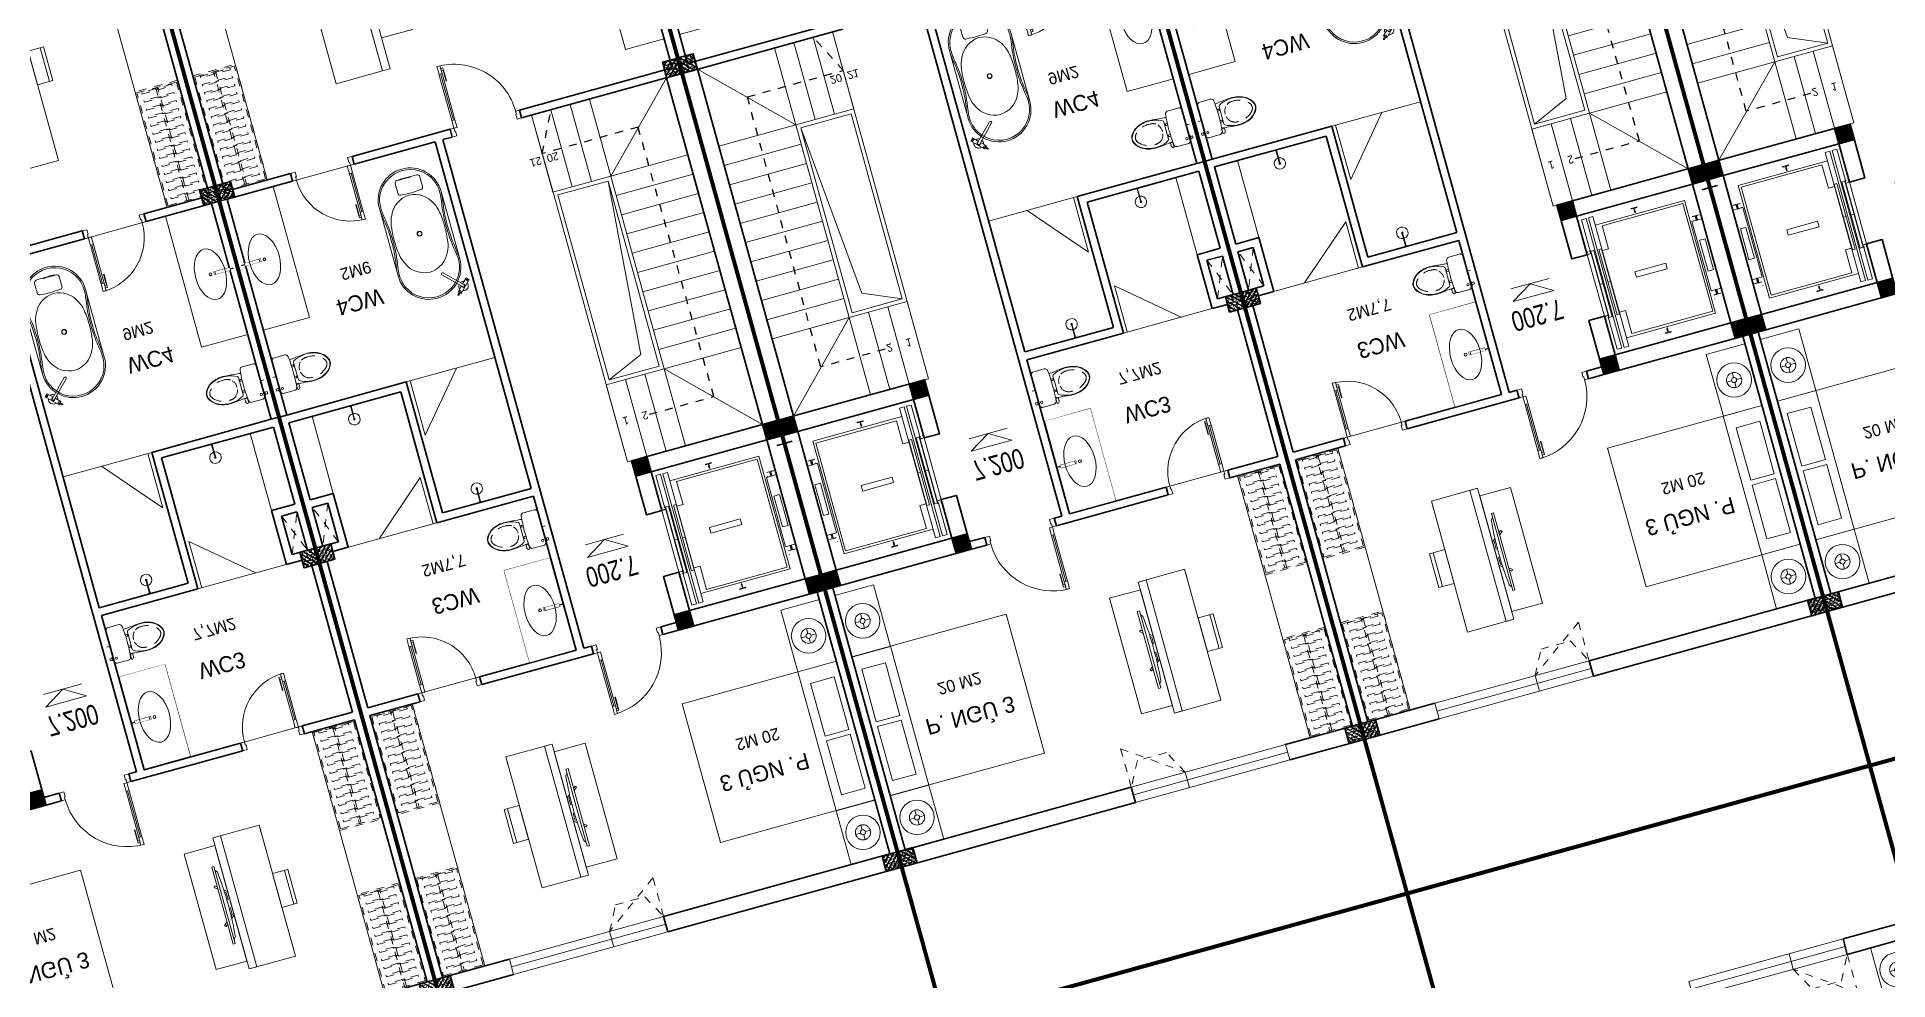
# Model space of a CAD drawing. Header units: metres. Extents: x 568332 to 569219, y 2065964 to 2066430.
# Drawn here: x 568474.83 to 568497.96, y 2066326.26 to 2066338.06 of the extents above; entities that cross this region are included whole.
import ezdxf

# ---------------------------------------------------------------- set-up
doc = ezdxf.new("R2010")
doc.units = ezdxf.units.M
for name, pattern in [('$AUDIT_BAD_LTYPE2', [0]), ('DASHDOT2', [0.5, 0.25, -0.125, 0, -0.125]), ('HIDDEN', [0.375, 0.25, -0.125]), ('HIDDEN2', [0.1875, 0.125, -0.0625]), ('X-5M-G-MB PHONGNGU$0$HIDDEN2', [0.1875, 0.125, -0.0625]), ('xref-thap C (mb tang 32-2)$0$HIDDEN', [0.375, 0.25, -0.125])]:
    doc.linetypes.add(name, pattern=pattern)
doc.layers.get('0').update_dxf_attribs({"linetype": 'CONTINUOUS'})
doc.layers.get('DEFPOINTS').update_dxf_attribs({"linetype": 'CONTINUOUS'})
for name, color, linetype, lineweight in [('-CONCRETE', 1, 'CONTINUOUS', 35), ('-DIM', 9, 'CONTINUOUS', 13), ('-DOOR', 137, 'CONTINUOUS', 9), ('-FURNITURE', 46, 'CONTINUOUS', 9), ('-HATCH', 8, 'CONTINUOUS', 5), ('-HIDE', 3, 'HIDDEN', 13), ('-KH', 143, 'CONTINUOUS', 13), ('-LINE1', 7, 'CONTINUOUS', 18), ('-LINE2', 252, 'CONTINUOUS', 9), ('-STEEL1', 1, 'CONTINUOUS', 35), ('-TEXT', 7, 'CONTINUOUS', 15), ('-WALL', 4, 'CONTINUOUS', 35), ('TEXT25', 2, 'CONTINUOUS', 13)]:
    doc.layers.add(name, color=color, linetype=linetype, lineweight=lineweight)
doc.layers.add('1-NETMANH', color=8, linetype='CONTINUOUS')
doc.styles.add('1', font='arial.ttf')
doc.styles.add('SVN_AVO_thuong', font='')
doc.styles.add('T1', font='', dxfattribs={"height": 200})
doc.styles.add('vnavanth', font='', dxfattribs={"width": 0.8})
doc.styles.get('SVN_AVO_thuong').set_extended_font_data('SVN-Avo')
doc.styles.get('T1').set_extended_font_data('VNgeometric Light')
doc.styles.get('vnavanth').set_extended_font_data('.VnAvantH')

# ---------------------------------------------------------------- blocks, each defined once
blk = doc.blocks.new('12PLMP12')
at = {"color": 0, "linetype": 'ByBlock'}
for p, q in [((-1.25, 0), (-3.75, 0)), ((0, 1.25), (0, 3.75)), ((1.25, 0), (3.75, 0)), ((0, -1.25), (0, -3.75))]:
    blk.add_line(p, q, dxfattribs=at)
for radius in [8.5, 3.75, 1.25]:
    blk.add_circle((0, 0), radius, dxfattribs=at)
blk = doc.blocks.new('M1-T3')
at = {"layer": '-CONCRETE', "color": 1, "linetype": 'HIDDEN', "ltscale": 10, "const_width": 50}
blk.add_lwpolyline([(191582, 50952), (197582, 50952), (197582, 30952), (191582, 30952)], close=True, dxfattribs=at)
at = {"layer": '-DOOR'}
for p, q in [((194482, 48852), (192482, 48852)), ((193182, 48952), (193182, 48752))]:
    blk.add_line(p, q, dxfattribs=at)
blk.add_lwpolyline([(194482, 48752), (192482, 48752), (192482, 48952), (194482, 48952)], close=True, dxfattribs=at)
at = {"layer": '-FURNITURE'}
blk.add_lwpolyline([(191682, 48752), (191682, 48052), (192182, 48052), (192182, 48752)], close=True, dxfattribs=at)
at = {"layer": '-LINE1', "lineweight": 18}
blk.add_lwpolyline([(191582, 50952), (197582, 50952), (197582, 30952), (191582, 30952)], close=True, dxfattribs=at)
at = {"layer": '-LINE2', "linetype": 'HIDDEN2', "ltscale": 10}
for p, q in [((192482, 48752), (192482, 48252)), ((192482, 48252), (193182, 48752))]:
    blk.add_line(p, q, dxfattribs=at)
blk.add_lwpolyline([(193182, 48752), (193021, 48452), (192642, 48452), (192482, 48752)], dxfattribs=at)
at = {"layer": '-WALL'}
blk.add_line((192482, 48752), (192482, 48952), dxfattribs=at)
for points in [[(191582, 45353), (191582, 48952), (192482, 48952)], [(192482, 48752), (191682, 48752), (191682, 45353)]]:
    blk.add_lwpolyline(points, dxfattribs=at)
at = {"layer": '-FURNITURE', "extrusion": (0, 0, -1), "xscale": 25.40000000037255, "yscale": 25.40000000037255, "zscale": -25.40000000037254, "rotation": 270}
blk.add_blockref('12PLMP12', (-191932, 48402), dxfattribs=at)
blk = doc.blocks.new('*U187')
at = {"linetype": 'X-5M-G-MB PHONGNGU$0$HIDDEN2'}
for points in [[(0, 600), (0, 0), (1636, 0), (1636, 600)], [(1616, 580), (1616, 20), (20, 20), (20, 580)], [(1616, 287), (1616, 313), (20, 313), (20, 287)], [(114, 319), (109, 319), (109, 280), (114, 280)], [(228, 319), (223, 319), (223, 280), (228, 280)], [(342, 319), (337, 319), (337, 280), (342, 280)], [(456, 319), (451, 319), (451, 280), (456, 280)], [(570, 319), (565, 319), (565, 280), (570, 280)], [(684, 319), (679, 319), (679, 280), (684, 280)], [(798, 319), (793, 319), (793, 280), (798, 280)], [(912, 319), (907, 319), (907, 280), (912, 280)], [(1026, 319), (1021, 319), (1021, 280), (1026, 280)], [(1140, 319), (1135, 319), (1135, 280), (1140, 280)], [(1254, 319), (1249, 319), (1249, 280), (1254, 280)], [(1368, 319), (1363, 319), (1363, 280), (1368, 280)], [(1482, 319), (1477, 319), (1477, 280), (1482, 280)], [(1596, 319), (1591, 319), (1591, 280), (1596, 280)]]:
    blk.add_lwpolyline(points, close=True, dxfattribs=at)
for points in [[(122, 313), (122, 515), (100, 515), (100, 313)], [(236, 313), (236, 515), (214, 515), (214, 313)], [(350, 313), (350, 515), (328, 515), (328, 313)], [(464, 313), (464, 515), (442, 515), (442, 313)], [(578, 313), (578, 515), (556, 515), (556, 313)], [(692, 313), (692, 515), (670, 515), (670, 313)], [(806, 313), (806, 515), (784, 515), (784, 313)], [(920, 313), (920, 515), (898, 515), (898, 313)], [(1034, 313), (1034, 515), (1012, 515), (1012, 313)], [(1148, 313), (1148, 515), (1126, 515), (1126, 313)], [(1262, 313), (1262, 515), (1240, 515), (1240, 313)], [(1376, 313), (1376, 515), (1354, 515), (1354, 313)], [(1490, 313), (1490, 515), (1468, 515), (1468, 313)], [(1604, 313), (1604, 515), (1582, 515), (1582, 313)], [(100, 287), (100, 92), (122, 92), (122, 287)], [(214, 287), (214, 92), (236, 92), (236, 287)], [(328, 287), (328, 92), (350, 92), (350, 287)], [(442, 287), (442, 92), (464, 92), (464, 287)], [(556, 287), (556, 92), (578, 92), (578, 287)], [(670, 287), (670, 92), (692, 92), (692, 287)], [(784, 287), (784, 92), (806, 92), (806, 287)], [(898, 287), (898, 92), (920, 92), (920, 287)], [(1012, 287), (1012, 92), (1034, 92), (1034, 287)], [(1126, 287), (1126, 92), (1148, 92), (1148, 287)], [(1240, 287), (1240, 92), (1262, 92), (1262, 287)], [(1354, 287), (1354, 92), (1376, 92), (1376, 287)], [(1468, 287), (1468, 92), (1490, 92), (1490, 287)], [(1582, 287), (1582, 92), (1604, 92), (1604, 287)]]:
    blk.add_lwpolyline(points, dxfattribs=at)
blk = doc.blocks.new('X-5M-DH-2-CORE$0$A$C75E80C28')
at = {"layer": '-LINE2', "linetype": 'Continuous', "ltscale": 2}
for p, q in [((-731, -149), (731, -149)), ((-731, -1305), (-731, -149)), ((-700, -179), (700, -179)), ((-700, -1225), (-700, -179)), ((-557, -112), (-560, -112)), ((-510, -22), (-510, -51)), ((-507, -22), (-510, -22)), ((-510, -109), (-510, -79)), ((-507, -22), (-507, -51)), ((-507, -109), (-507, -79)), ((-456, -57), (-501, -57)), ((-456, -60), (-501, -60)), ((-456, -70), (-501, -70)), ((-456, -73), (-501, -73)), ((-453, -63), (-453, -67)), ((-450, -63), (-450, -67)), ((450, -63), (450, -67)), ((453, -63), (453, -67)), ((456, -57), (501, -57)), ((456, -60), (501, -60)), ((456, -70), (501, -70)), ((456, -73), (501, -73)), ((457, -112), (460, -112)), ((507, -22), (510, -22)), ((507, -22), (507, -51)), ((507, -109), (507, -79)), ((510, -22), (510, -51)), ((510, -109), (510, -79)), ((700, -1225), (700, -179)), ((731, -1305), (731, -149)), ((840, -1305), (-840, -1305)), ((-840, -1365), (-840, -1305)), ((840, -1365), (-840, -1365)), ((-700, -1225), (-400, -1225)), ((425, -1309), (-425, -1309)), ((-425, -1343), (-425, -1309)), ((425, -1343), (-425, -1343)), ((-400, -1305), (-400, -1225)), ((0, -1309), (0, -1343)), ((700, -1225), (400, -1225)), ((400, -1305), (400, -1225)), ((425, -1343), (425, -1309)), ((840, -1365), (840, -1305)), ((840, -1395), (-840, -1395)), ((-840, -1395), (-840, -1455)), ((-840, -1455), (-435, -1455)), ((-435, -1450), (-435, -1460)), ((-435, -1450), (-400, -1450)), ((-435, -1460), (-425, -1460)), ((-435, -1490), (-435, -1500)), ((-435, -1490), (-425, -1490)), ((-435, -1500), (-400, -1500)), ((-433, -1452), (-433, -1458)), ((-433, -1452), (-402, -1452)), ((-433, -1458), (-425, -1458)), ((-433, -1492), (-433, -1498)), ((-433, -1492), (-425, -1492)), ((-433, -1498), (-402, -1498)), ((430, -1406), (-430, -1406)), ((-430, -1406), (-430, -1446)), ((430, -1446), (-430, -1446)), ((-425, -1458), (-425, -1460)), ((-425, -1490), (-425, -1492)), ((-402, -1452), (-402, -1498)), ((400, -1450), (-400, -1450)), ((-400, -1450), (-400, -1500)), ((0, -1406), (0, -1446)), ((400, -1450), (400, -1500)), ((435, -1450), (400, -1450)), ((435, -1500), (400, -1500)), ((402, -1452), (402, -1498)), ((433, -1452), (402, -1452)), ((433, -1498), (402, -1498)), ((433, -1458), (425, -1458)), ((425, -1458), (425, -1460)), ((435, -1460), (425, -1460)), ((425, -1490), (425, -1492)), ((435, -1490), (425, -1490)), ((433, -1492), (425, -1492)), ((430, -1406), (430, -1446)), ((433, -1452), (433, -1458)), ((433, -1492), (433, -1498)), ((435, -1450), (435, -1460)), ((840, -1455), (435, -1455)), ((435, -1490), (435, -1500)), ((840, -1395), (840, -1455))]:
    blk.add_line(p, q, dxfattribs=at)
for points in [[(-450, 0), (-450, -130), (450, -130), (450, 0)], [(-200, -29), (200, -29), (200, -101), (-200, -101)], [(-36, -584), (36, -584), (36, -984), (-36, -984)]]:
    blk.add_lwpolyline(points, close=True, dxfattribs=at)
for points in [[(-780, -789), (-751, -789, 0.414214), (-750, -788), (-750, -784), (-750, -780, 0.414214), (-751, -779), (-780, -779, -0.256978), (-784, -782), (-798, -782, -0.414214), (-801, -779), (-804, -749, 0.414214), (-807, -746), (-812, -746), (-812, -784), (-812, -821), (-807, -821, 0.414214), (-804, -818), (-801, -789, -0.414214), (-798, -786), (-784, -786, -0.256978), (-780, -789)], [(780, -789), (751, -789, -0.414214), (750, -788), (750, -784), (750, -780, -0.414214), (751, -779), (780, -779, 0.256978), (784, -782), (798, -782, 0.414214), (801, -779), (804, -749, -0.414214), (807, -746), (812, -746), (812, -784), (812, -821), (807, -821, -0.414214), (804, -818), (801, -789, 0.414214), (798, -786), (784, -786, 0.256978), (780, -789)]]:
    blk.add_lwpolyline(points, format="xyb", dxfattribs=at)
for centre, radius, start, end in [((-501, -51), 9.4, 180, 270), ((-501, -79), 9.4, 90, 180), ((-501, -51), 6.2, 180, 270), ((-501, -79), 6.2, 90, 180), ((-456, -63), 6.2, 0, 90), ((-456, -63), 3, 0, 90), ((-456, -67), 6.2, 270, 0), ((-456, -67), 3, 270, 0), ((456, -63), 6.2, 90, 180), ((456, -67), 6.2, 180, 270), ((456, -63), 3, 90, 180), ((456, -67), 3, 180, 270), ((501, -51), 6.2, 270, 0), ((501, -51), 9.4, 270, 0), ((501, -79), 9.4, 0, 90), ((501, -79), 6.2, 0, 90)]:
    blk.add_arc(centre, radius, start, end, dxfattribs=at)
blk = doc.blocks.new('A$C5C575821')
at = {"layer": '-CONCRETE'}
h = blk.add_hatch(color=256, dxfattribs=at)
h.dxf.hatch_style = 1
h.paths.add_polyline_path([(0, 200), (0, 0), (200, 0), (200, 200)])
blk.add_lwpolyline([(0, 0), (200, 0), (200, 200), (0, 200)], close=True, dxfattribs=at)
blk = doc.blocks.new('A$C3F71457E')
at = {"layer": '-CONCRETE'}
blk.add_lwpolyline([(0, -100), (0, 400), (-1500, 400), (-1500, -1400), (0, -1400), (0, -900), (200, -900), (200, -1600), (-1700, -1600), (-1700, 600), (200, 600), (200, -100), (0, -100)], dxfattribs=at)
at = {"layer": '-LINE1'}
blk.add_line((0, -900), (0, -100), dxfattribs=at)
at = {"layer": '-WALL'}
for p in [(-1700, 400), (0, 400), (-1700, -1600), (0, -1600)]:
    blk.add_blockref('A$C5C575821', p, dxfattribs=at)
at = {"color": 2, "rotation": 90}
blk.add_blockref('X-5M-DH-2-CORE$0$A$C75E80C28', (-1500, -500), dxfattribs=at)
blk = doc.blocks.new('1800X2000')
at = {"layer": '-FURNITURE'}
blk.add_line((325497, 17765), (325497, 19565), dxfattribs=at)
for points in [[(323997, 19565), (325997, 19565), (325997, 17765), (323997, 17765)], [(325613, 19391), (325919, 19391), (325919, 18691), (325613, 18691)], [(325613, 18630), (325919, 18630), (325919, 17947), (325613, 17947)]]:
    blk.add_lwpolyline(points, close=True, dxfattribs=at)
blk = doc.blocks.new('A$C38b1dc06')
at = {"layer": '-LINE1'}
for p, q in [((1750, 4156), (0, 4156)), ((1000, 3156), (0, 4156)), ((0, 4156), (0, -344)), ((1000, 4156), (1000, 3156)), ((1250, 3156), (1250, 4156)), ((1250, 4156), (1250, 3156)), ((1500, 3156), (1500, 4156)), ((1500, 4156), (1500, 3156)), ((1750, 3156), (1750, 4156)), ((1750, 4156), (1750, 3106)), ((1000, 656), (1000, 3156)), ((1000, 3156), (1750, 3156)), ((1050, 706), (1050, 3106)), ((1050, 3106), (1700, 3106)), ((1233, 2905), (1700, 3106)), ((1700, 706), (1700, 3106)), ((1750, 706), (1750, 3106)), ((1050, 706), (1233, 2905)), ((1050, 706), (1700, 706)), ((1750, -344), (1750, 706)), ((1000, 656), (1750, 656)), ((1000, -344), (1000, 656)), ((1250, 656), (1250, -344)), ((1250, -344), (1250, 656)), ((1500, 656), (1500, -344)), ((1500, -344), (1500, 656)), ((1750, 656), (1750, -344)), ((1750, -344), (0, -344))]:
    blk.add_line(p, q, dxfattribs=at)
at = {"layer": '-LINE1', "lineweight": 18}
for p, q in [((1000, 3156), (0, 3156)), ((1000, 2906), (0, 2906)), ((1000, 2656), (0, 2656)), ((1000, 2406), (0, 2406)), ((1000, 2156), (0, 2156)), ((1000, 1906), (0, 1906)), ((1000, 1656), (0, 1656)), ((1000, 1406), (0, 1406)), ((1000, 1156), (0, 1156)), ((1000, 906), (0, 906)), ((1000, 656), (0, -344)), ((1000, 656), (0, 656))]:
    blk.add_line(p, q, dxfattribs=at)
at = {"layer": '1-NETMANH', "linetype": 'DASHDOT2'}
blk.add_lwpolyline([(1327, 3656), (492, 3656), (508, 155), (508, 155), (1750, 156), (1500, -344)], dxfattribs=at)
at = {"layer": '-TEXT', "color": 2, "style": 'vnavanth'}
for s, p in [('2', (1347, 3604)), ('1', (1597, 3604)), ('20', (1562, 184)), ('21', (1783, 184))]:
    blk.add_text(s, height=100, dxfattribs=at).set_placement(p)
blk = doc.blocks.new('A$C18091ED7')
for p, q in [((0, -42), (0, 0)), ((146, -27), (179, -27)), ((146, -27), (146, -30)), ((146, -30), (166, -30)), ((153, -37), (146, -30)), ((152, 0), (152, -27)), ((152, 0), (179, 0)), ((153, -37), (166, -37)), ((153, -40), (153, -37)), ((153, -40), (178, -40)), ((153, -40), (178, -40)), ((153, -40), (153, -42)), ((185, -30), (166, -30)), ((178, -37), (166, -37)), ((185, -30), (178, -37)), ((178, -37), (178, -40)), ((178, -40), (178, -42)), ((179, 0), (179, -27)), ((179, -27), (185, -27)), ((185, -27), (185, -30)), ((-83, -267), (-83, -300)), ((-83, -278), (-83, -288)), ((-61, -290), (-83, -290)), ((-63, -265), (-81, -265)), ((-61, -267), (-61, -300)), ((61, -267), (61, -300)), ((61, -290), (83, -290)), ((63, -265), (81, -265)), ((83, -267), (83, -300)), ((83, -278), (83, -288)), ((165, -262), (165, -290)), ((168, -260), (228, -260)), ((168, -292), (207, -292)), ((231, -274), (231, -262))]:
    blk.add_line(p, q)
for points in [[(230, -219, -0.137407), (225, -235), (222, -241, -0.236081), (198, -255, -0.051961), (-198, -255, -0.236081), (-222, -241), (-225, -235, -0.137407), (-230, -219), (-230, -72, -0.198912), (-226, -63), (-209, -46, -0.198912), (-200, -42), (0, -42), (200, -42, -0.198912), (209, -46), (226, -63, -0.198912), (230, -72)], [(144, -619, -0.212405), (26, -734, -0.027685), (-1, -739, -0.022279), (-26, -734, -0.212405), (-144, -619, -0.142796), (-167, -428, -0.093005), (-128, -309, -0.256439), (-111, -300), (0, -300), (111, -300, -0.256439), (128, -309, -0.093005), (167, -428, -0.142796)]]:
    blk.add_lwpolyline(points, format="xyb", close=True)
at = {"linetype": 'xref-thap C (mb tang 32-2)$0$HIDDEN', "ltscale": 100}
blk.add_lwpolyline([(61, -669, -0.199031), (0, -699, -0.199031), (-61, -669, -0.218924), (-132, -478, -0.153791), (-112, -404, -0.236701), (0, -348, -0.236701), (112, -404, -0.153791), (132, -478, -0.218924)], format="xyb", close=True, dxfattribs=at)
blk.add_circle((166, -78), 13.9)
for centre, radius, start, end in [((-81, -267), 1.98, 90, 180), ((-63, -267), 1.98, 0, 90), ((63, -267), 1.98, 90, 180), ((81, -267), 1.98, 0, 90), ((168, -262), 2.47, 90, 180), ((168, -290), 2.47, 180, 270), ((207, -277), 15.5, 270, 306.4659), ((168, -225), 80.1, 306.4659, 320.3123), ((228, -274), 2.47, 320.3123, 0)]:
    blk.add_arc(centre, radius, start, end)
for points in [[(-156, -259), (-157, -267), (-164, -328), (-169, -385), (-184, -528), (-136, -679), (-50, -735), (-20, -741), (0, -744)], [(156, -259), (157, -267), (164, -328), (169, -385), (184, -528), (136, -679), (50, -735), (20, -741), (0, -744)]]:
    blk.add_open_spline(points, degree=3, knots=[130.613938, 130.613938, 130.613938, 130.613938, 152.852109, 311.129351, 417.703951, 561.383393, 697.692632, 710.812262, 710.812262, 710.812262, 710.812262])
blk = doc.blocks.new('shower')
for points in [[(180919, -32316), (180912, -32316), (180912, -32147), (180919, -32147)], [(180929, -32327), (180902, -32327), (180902, -32316), (180929, -32316)]]:
    blk.add_lwpolyline(points, close=True)
for radius, start, end in [(72, 272.7907, 267.2093), (8.35, 294.8355, 245.1645)]:
    blk.add_arc((180916, -32147), radius, start, end)
blk = doc.blocks.new('Sink_Cicle')
blk.add_lwpolyline([(17, -50), (-17, -50), (-18, -252), (17, -252)], close=True)
blk.add_circle((0, -300), 17.5)
at = {"layer": 'DEFPOINTS'}
blk.add_line((0, -100), (0, 0), dxfattribs=at)
blk.add_wipeout([(17, -50), (-17, -50), (-18, -252), (17, -252)])
at = {"layer": '-FURNITURE', "linetype": 'Continuous'}
blk.add_ellipse((0, -300), major_axis=(-325, 0), ratio=0.584615, dxfattribs=at)
blk.add_line((-18, -237), (17, -237))
blk = doc.blocks.new('*U228')
at = {"ltscale": 300}
blk.add_lwpolyline([(0, 0), (1201, 0), (1201, -600), (0, -600)], close=True, dxfattribs=at)
blk.add_wipeout([(0, 0), (1201, 0), (1201, -600), (0, -600)], dxfattribs=at)
blk.add_blockref('Sink_Cicle', (600, 0), dxfattribs=at)
blk = doc.blocks.new('*U148')
at = {"linetype": '$AUDIT_BAD_LTYPE2'}
for p, q in [((70, 100), (70, 600)), ((90, 600), (90, 100))]:
    blk.add_line(p, q, dxfattribs=at)
for points in [[(50, 600), (90, 600), (90, 700), (50, 700), (50, 600)], [(50, 603), (50, 100)], [(50, 100), (90, 100), (90, 0), (50, 0), (50, 100)]]:
    blk.add_lwpolyline(points)
for points in [[(118, 495), (118, 664), (90, 664), (90, 636), (113, 636), (113, 495)], [(0, 0), (50, 0), (50, -40), (60, -40), (60, -100), (0, -100)], [(800, 0), (750, 0), (750, -40), (740, -40), (740, -100), (800, -100)]]:
    blk.add_lwpolyline(points, close=True)
at = {"linetype": '$AUDIT_BAD_LTYPE2', "ltscale": 0.3}
blk.add_arc((50, 0), 700, 0, 90, dxfattribs=at)
blk = doc.blocks.new('*U149')
at = {"linetype": '$AUDIT_BAD_LTYPE2'}
for p, q in [((70, 100), (70, 700)), ((90, 700), (90, 100))]:
    blk.add_line(p, q, dxfattribs=at)
for points in [[(50, 700), (90, 700), (90, 800), (50, 800), (50, 700)], [(50, 703), (50, 100)], [(50, 100), (90, 100), (90, 0), (50, 0), (50, 100)]]:
    blk.add_lwpolyline(points)
for points in [[(118, 595), (118, 764), (90, 764), (90, 736), (113, 736), (113, 595)], [(0, 0), (50, 0), (50, -40), (60, -40), (60, -100), (0, -100)], [(900, 0), (850, 0), (850, -40), (840, -40), (840, -100), (900, -100)]]:
    blk.add_lwpolyline(points, close=True)
at = {"linetype": '$AUDIT_BAD_LTYPE2', "ltscale": 0.3}
blk.add_arc((50, 0), 800, 0, 90, dxfattribs=at)
blk = doc.blocks.new('A$C52EE6B0C')
for p, q in [((-17.21, 15.73), (17.22, 15.73)), ((-17.21, -15.76), (17.25, -15.76))]:
    blk.add_line(p, q)
for radius in [1.2, 1.06]:
    blk.add_circle((0, -0.01), radius)
for centre, radius, start, end in [((-17.24, -0.01), 15.75, 90.00005, 180.00602), ((-17.21, 0), 15.03, 114.01434, 180.05883), ((-17.26, 0.1), 14.92, 89.8926, 114.01434), ((-7.45, -0.4), 12.19, 113.36694, 178.17202), ((-18.18, -21.57), 37.31, 80.32537, 88.55949), ((-17.86, -16.41), 31.44, 80.9553, 88.85173), ((3.49, 116.01), 102.69, 260.80643, 264.35645), ((-5.42, -2.21), 14.69, 98.51976, 117.85129), ((10, 158.8), 145.24, 261.32176, 262.65662), ((-0.88, 77.07), 62.8, 262.97229, 270.8035), ((-0.26, -36.68), 49.55, 89.69838, 98.51976), ((-0.44, 89.41), 75.84, 265.33614, 270.33552), ((0.89, 77.07), 62.8, 269.1965, 277.02771), ((0.58, 84.46), 70.9, 269.53626, 275.75097), ((0.27, -36.68), 49.55, 81.48024, 90.30162), ((5.43, -2.21), 14.69, 62.14871, 81.48024), ((-18.44, 226.88), 214.55, 276.99221, 278.59677), ((-9.99, 158.8), 145.24, 277.34338, 278.67824), ((18.19, -21.57), 37.31, 91.44051, 99.67463), ((7.46, -0.4), 12.19, 1.82798, 66.63306), ((17.5, -11.01), 26.04, 90.57162, 98.52624), ((17.38, 0.65), 14.38, 65.52402, 90.57162), ((17.25, -0.01), 15.75, 359.99398, 89.99995), ((17.03, -0.12), 15.22, 0.40185, 65.52402), ((28.3, 2.77), 0.286, 160.80789, 185.67758), ((1.03, 0.06), 27.11, 359.84479, 5.67758), ((28.15, 2.82), 0.123, 123.47411, 160.80789), ((28.12, 2.87), 0.0732, 85.79125, 123.47411), ((28.11, 2.83), 0.109, 39.09426, 85.79125), ((27.99, 2.72), 0.275, 4.9413, 41.00239), ((1.84, 0.05), 26.56, 359.86069, 5.81543), ((-17.24, -0.02), 15.75, 179.99398, 269.99995), ((-17.21, -0.03), 15.03, 179.94113, 245.98566), ((-7.45, 0.37), 12.19, 181.82798, 246.63306), ((7.46, 0.37), 12.19, 293.36694, 358.17202), ((17.25, -0.02), 15.75, 270.00005, 0.00602), ((17.03, 0.09), 15.22, 294.47598, 359.59814), ((1.03, -0.09), 27.11, 354.32242, 0.15521), ((28.3, -2.8), 0.286, 174.32242, 199.19211), ((28.15, -2.85), 0.123, 199.19211, 236.52589), ((28.12, -2.89), 0.0732, 236.52589, 274.20875), ((28.11, -2.86), 0.109, 274.20875, 320.90574), ((27.99, -2.75), 0.275, 318.99761, 355.0587), ((1.84, -0.08), 26.56, 354.18457, 0.13931), ((-17.26, -0.13), 14.92, 245.98566, 270.1074), ((-18.18, 21.54), 37.31, 271.44051, 279.67463), ((-17.86, 16.38), 31.44, 271.14827, 279.0447), ((3.49, -116.04), 102.69, 95.64355, 99.19357), ((-5.42, 2.18), 14.69, 242.14871, 261.48024), ((10, -158.82), 145.24, 97.34338, 98.67824), ((-0.88, -77.1), 62.8, 89.1965, 97.02771), ((-0.26, 36.65), 49.55, 261.48024, 270.30162), ((-0.44, -89.44), 75.84, 89.66448, 94.66386), ((0.27, 36.65), 49.55, 269.69838, 278.51976), ((0.58, -84.49), 70.9, 84.24903, 90.46374), ((0.89, -77.1), 62.8, 82.97229, 90.8035), ((5.43, 2.18), 14.69, 278.51976, 297.85129), ((-18.44, -226.91), 214.55, 81.40323, 83.00779), ((-9.99, -158.82), 145.24, 81.32176, 82.65662), ((18.19, 21.54), 37.31, 260.32537, 268.55949), ((17.5, 10.99), 26.04, 261.47376, 269.42838), ((17.38, -0.67), 14.38, 269.42838, 294.47598)]:
    blk.add_arc(centre, radius, start, end)
at = {"layer": 'DEFPOINTS'}
for tag, p in [('MODELNUMBER', (0, 0)), ('TRADENAME', (0, 0)), ('PRODUCT', (0, 0)), ('MATERIAL', (0, -0.01))]:
    blk.add_attdef(tag, p, '', height=0.001, dxfattribs=at)
blk = doc.blocks.new('A$C4D835AF5')
at = {"layer": '-FURNITURE', "ltscale": 8}
for p, q in [((-3.94, 0.33), (-3.94, 0.87)), ((-3.86, 0.31), (-3.92, 0.31)), ((3.15, 0.91), (-3.9, 0.91)), ((-3.55, 0.46), (-3.55, 0.49)), ((-3.34, 0.49), (-3.34, 0.46)), ((-0.59, 0), (-0.59, -12.09)), ((0.59, 0), (0.59, -12.09)), ((3.15, -0.91), (3.15, 0.91)), ((3.17, 0.9), (3.15, 0.9)), ((3.17, -0.9), (3.17, 0.9)), ((3.19, 0.91), (3.98, 0.91)), ((4, -0.89), (4, 0.89)), ((-3.94, -0.87), (-3.94, -0.33)), ((-3.86, -0.31), (-3.92, -0.31)), ((-0.59, -0.91), (-3.9, -0.91)), ((-3.7, -0.45), (-3.7, -0.42)), ((-3.63, -0.46), (-3.62, -0.45)), ((-3.59, -0.47), (-3.59, -0.46)), ((-3.52, -0.47), (-3.52, -0.47)), ((-3.48, -0.49), (-3.49, -0.47)), ((-3.41, -0.49), (-3.4, -0.47)), ((-3.37, -0.47), (-3.37, -0.47)), ((-3.3, -0.47), (-3.3, -0.46)), ((-3.26, -0.46), (-3.27, -0.45)), ((-3.19, -0.45), (-3.19, -0.42)), ((3.15, -0.91), (0.59, -0.91)), ((3.17, -0.9), (3.15, -0.9)), ((3.19, -0.91), (3.98, -0.91))]:
    blk.add_line(p, q, dxfattribs=at)
for radius in [0.311, 0.264]:
    blk.add_circle((3.58, 0), radius, dxfattribs=at)
for centre, radius, start, end in [((-5.16, 0), 0.25, 92.26055, 178.09314), ((-5.17, -0.01), 0.24, 175.39887, 267.68368), ((-5.41, -2528.91), 2529.16, 89.96608, 89.99458), ((-3.9, 0.87), 0.0394, 90, 180), ((-3.92, 0.33), 0.0197, 180, 270), ((-3.44, -0.18), 0.68, 90.01556, 98.89807), ((-3.45, -0.18), 0.68, 81.10193, 89.98434), ((0, 0), 2.36, 22.54031, 157.45969), ((0, 0), 0.787, 318.59038, 221.40962), ((0, 0), 0.591, 0, 180), ((3.19, 0.89), 0.0197, 90, 180), ((3.98, 0.89), 0.0197, 0, 90), ((-4.56, 275.44), 275.69, 269.87137, 270.13441), ((-3.92, -0.33), 0.0197, 90, 180), ((-3.9, -0.87), 0.0394, 180, 270), ((-3.69, -0.45), 0.0116, 184.97306, 258.03407), ((-3.65, -0.25), 0.212, 257.28159, 272.58374), ((-3.64, -0.45), 0.0113, 272.46568, 345.44763), ((-3.58, -0.47), 0.0111, 186.41498, 247.44266), ((-3.54, -0.29), 0.191, 257.51752, 274.78533), ((-3.53, -0.47), 0.013, 270.86275, 343.93336), ((-3.47, -0.49), 0.0123, 192.37903, 260.14229), ((-3.45, -0.3), 0.207, 262.20059, 277.93411), ((-3.42, -0.49), 0.0113, 277.30775, 350.61998), ((-3.36, -0.47), 0.012, 194.1286, 259.0417), ((-3.34, -0.27), 0.209, 264.20628, 279.02841), ((-3.31, -0.47), 0.013, 269.18756, 350.22193), ((-3.25, -0.45), 0.0111, 194.19217, 261.8514), ((-3.24, -0.24), 0.225, 267.1756, 281.67278), ((-3.2, -0.45), 0.0128, 280.60322, 352.14738), ((0, 0), 2.36, 202.54031, 255.4906), ((0, 0), 2.36, 284.50926, 337.45969), ((3.19, -0.89), 0.0197, 180, 270), ((3.98, -0.89), 0.0197, 270, 0), ((0, -12.09), 0.591, 180, 0)]:
    blk.add_arc(centre, radius, start, end, dxfattribs=at)
blk.add_ellipse((-3.44, 0), major_axis=(0.555, 0), ratio=0.849194, dxfattribs=at)
for tag, p in [('MODELNUMBER', (0, 0.01)), ('TRADENAME', (0, 0.01)), ('PRODUCT', (0, 0.01)), ('MATERIAL', (0, 0))]:
    blk.add_attdef(tag, p, '', height=0.001, dxfattribs=at)
blk = doc.blocks.new('XR.MB.LM123$0$tvi 1')
blk.add_lwpolyline([(29, 0), (29, -1000), (0, -1000), (0, 0)], close=True)
for points in [[(29, -50), (52, -81)], [(-24, -236), (-39, -252)], [(0, -285), (-39, -252)], [(0, -256), (-24, -236)], [(70, -315), (111, -350), (111, -650), (70, -685)], [(89, -446), (89, -360), (71, -345)], [(89, -446), (73, -446)], [(89, -554), (89, -640), (71, -655)], [(89, -554), (73, -554)], [(0, -715), (-39, -748)], [(-24, -764), (-39, -748)], [(0, -744), (-24, -764)], [(29, -950), (52, -919)]]:
    blk.add_lwpolyline(points)
blk.add_arc((-4025, -500), 4099, 354.1311, 5.8689)
blk = doc.blocks.new('*U205')
at = {"linetype": 'X-5M-G-MB PHONGNGU$0$HIDDEN2'}
for points in [[(0, 600), (0, 0), (1402, 0), (1402, 600)], [(1382, 580), (1382, 20), (20, 20), (20, 580)], [(1382, 287), (1382, 313), (20, 313), (20, 287)], [(114, 319), (109, 319), (109, 280), (114, 280)], [(228, 319), (223, 319), (223, 280), (228, 280)], [(342, 319), (337, 319), (337, 280), (342, 280)], [(456, 319), (451, 319), (451, 280), (456, 280)], [(570, 319), (565, 319), (565, 280), (570, 280)], [(684, 319), (679, 319), (679, 280), (684, 280)], [(798, 319), (793, 319), (793, 280), (798, 280)], [(912, 319), (907, 319), (907, 280), (912, 280)], [(1026, 319), (1021, 319), (1021, 280), (1026, 280)], [(1140, 319), (1135, 319), (1135, 280), (1140, 280)], [(1254, 319), (1249, 319), (1249, 280), (1254, 280)], [(1368, 319), (1363, 319), (1363, 280), (1368, 280)]]:
    blk.add_lwpolyline(points, close=True, dxfattribs=at)
for points in [[(122, 313), (122, 515), (100, 515), (100, 313)], [(236, 313), (236, 515), (214, 515), (214, 313)], [(350, 313), (350, 515), (328, 515), (328, 313)], [(464, 313), (464, 515), (442, 515), (442, 313)], [(578, 313), (578, 515), (556, 515), (556, 313)], [(692, 313), (692, 515), (670, 515), (670, 313)], [(806, 313), (806, 515), (784, 515), (784, 313)], [(920, 313), (920, 515), (898, 515), (898, 313)], [(1034, 313), (1034, 515), (1012, 515), (1012, 313)], [(1148, 313), (1148, 515), (1126, 515), (1126, 313)], [(1262, 313), (1262, 515), (1240, 515), (1240, 313)], [(1376, 313), (1376, 515), (1354, 515), (1354, 313)], [(100, 287), (100, 92), (122, 92), (122, 287)], [(214, 287), (214, 92), (236, 92), (236, 287)], [(328, 287), (328, 92), (350, 92), (350, 287)], [(442, 287), (442, 92), (464, 92), (464, 287)], [(556, 287), (556, 92), (578, 92), (578, 287)], [(670, 287), (670, 92), (692, 92), (692, 287)], [(784, 287), (784, 92), (806, 92), (806, 287)], [(898, 287), (898, 92), (920, 92), (920, 287)], [(1012, 287), (1012, 92), (1034, 92), (1034, 287)], [(1126, 287), (1126, 92), (1148, 92), (1148, 287)], [(1240, 287), (1240, 92), (1262, 92), (1262, 287)], [(1354, 287), (1354, 92), (1376, 92), (1376, 287)]]:
    blk.add_lwpolyline(points, dxfattribs=at)
blk = doc.blocks.new('X-5M-G-MB PHONGNGU$0$A$C25DB0C3F')
at = {"elevation": 0}
for points in [[(0, 438), (197, 438), (197, 0), (0, 0)], [(197, 438), (197, 0), (0, 0), (0, 438)]]:
    blk.add_lwpolyline(points, close=True, dxfattribs=at)
at = {"elevation": 0, "flags": 128}
blk.add_lwpolyline([(44, 438), (44, 0)], dxfattribs=at)
blk = doc.blocks.new('18x35')
at = {"layer": '-HATCH'}
h = blk.add_hatch(dxfattribs=at)
h.set_pattern_fill('CHAU-01', color=256, scale=10, pattern_type=2)
h.set_pattern_definition([(50, (0, 0), (71.726018, -6.275213), [7.5, -82.5]), (355, (0, 0), (-13.875133, 75.219213), [6, -66]), (100.4514, (5.98, -0.52), (57.85094, 68.943954), [6.37402, -70.11421]), (46.1842, (0, 20), (106.724105, -16.5519), [11.25, -123.75]), (96.6356, (8.89, 18.62), (93.46627, 97.41179), [9.56103, -105.1713]), (351.1842, (0, 20), (93.4662, 97.41186), [9, -99]), (21, (10, 15), (59.690705, -40.26189), [7.5, -82.5]), (326, (10, 15), (24.331533, 72.515005), [6, -66]), (71.4514, (14.974, 11.645), (84.022263, 32.25305), [6.37402, -70.11421]), (37.5, (0, 0), (1.2159855, 33.2893854), [0, -65.2, 0, -67, 0, -66.25]), (7.5, (0, 0), (26.306954, 39.441171), [0, -38.2, 0, -63.7, 0, -25.25]), (327.5, (-22.3, 0), (53.3822436, -2.255487), [0, -25, 0, -78, 0, -103.5]), (317.5, (-32.3, 0), (58.318617, 10.010498), [0, -32.5, 0, -51.8, 0, -73.5]), (45, (0, 0), (-30.052038, 30.052038), []), (45, (0, 12.25), (-30.052038, 30.052038), [])])
h.paths.add_polyline_path([(96508, 47993), (96508, 47793), (96708, 47793), (96708, 47993)])
at = {"layer": '-STEEL1'}
blk.add_lwpolyline([(96508, 47793), (96708, 47793), (96708, 47993), (96508, 47993)], close=True, dxfattribs=at)
blk = doc.blocks.new('M1-T3.1')
at = {"layer": '-CONCRETE', "color": 1, "linetype": 'HIDDEN', "ltscale": 10, "const_width": 50}
blk.add_lwpolyline([(339346, 50952), (345346, 50952), (345346, 30952), (339346, 30952)], close=True, dxfattribs=at)
at = {"layer": '-DOOR'}
for p, q in [((344378, 48852), (342378, 48852)), ((343078, 48952), (343078, 48752)), ((343796, 45252), (344596, 45252))]:
    blk.add_line(p, q, dxfattribs=at)
blk.add_lwpolyline([(344378, 48752), (342378, 48752), (342378, 48952), (344378, 48952)], close=True, dxfattribs=at)
blk.add_lwpolyline([(343596, 38652), (344396, 38652)], dxfattribs=at)
at = {"layer": '-FURNITURE'}
for p, q in [((343146, 46302), (343146, 48002)), ((343146, 48002), (343246, 48002)), ((343246, 48002), (343246, 46302)), ((343246, 46302), (343146, 46302)), ((343746, 46402), (343746, 46302)), ((343796, 43251), (345146, 43251)), ((344946, 42552), (344946, 41552)), ((342546, 41452), (343696, 41452)), ((342846, 37623), (342846, 35223)), ((342846, 37623), (342946, 37623)), ((342946, 37623), (342946, 35223))]:
    blk.add_line(p, q, dxfattribs=at)
at = {"layer": '-FURNITURE', "ltscale": 5}
for p, q in [((342848, 39148), (342848, 39026)), ((343168, 39147), (343168, 39026))]:
    blk.add_line(p, q, dxfattribs=at)
at = {"layer": '-FURNITURE'}
for points in [[(339446, 48752), (339446, 48052), (339946, 48052), (339946, 48752)], [(344696, 45352), (344696, 48752), (345246, 48752), (345246, 45352)], [(342746, 46402), (342746, 47902), (343146, 47902), (343146, 46402)], [(343146, 46302), (343146, 48002), (343746, 48002), (343746, 46302)], [(339446, 45452), (339446, 46252), (339946, 46252), (339946, 45452)], [(345246, 38652), (345246, 40351), (344646, 40351), (344646, 38652)], [(344696, 34152), (344696, 38552), (345246, 38552), (345246, 34152)], [(339446, 38173), (339446, 37373), (339946, 37373), (339946, 38173)], [(342946, 35223), (342946, 37623), (343546, 37623), (343546, 35223)], [(342446, 35723), (342446, 37223), (342846, 37223), (342846, 35723)]]:
    blk.add_lwpolyline(points, close=True, dxfattribs=at)
for points in [[(343846, 43251), (343846, 42651), (344546, 43251)], [(343646, 41452), (343646, 42158), (343046, 41452)]]:
    blk.add_lwpolyline(points, dxfattribs=at)
at = {"layer": '-FURNITURE', "ltscale": 5}
for centre, radius, start, end in [((342882, 39148), 34.2, 97.7975, 180.4786), ((343003, 37504), 1683, 85.3853, 94.2746), ((343134, 39148), 34.2, 359.5588, 82.2399), ((342882, 39025), 34.2, 179.465, 262.1462), ((343003, 40670), 1683, 265.7382, 274.6274), ((343134, 39026), 34.2, 277.7038, 0.3849)]:
    blk.add_arc(centre, radius, start, end, dxfattribs=at)
at = {"layer": '-HIDE', "ltscale": 10}
for p, q in [((345046, 43152), (345246, 42652)), ((345046, 42652), (345246, 43152))]:
    blk.add_line(p, q, dxfattribs=at)
at = {"layer": '-KH'}
blk.add_line((341585, 44011), (342081, 44011), dxfattribs=at)
blk.add_lwpolyline([(342096, 44170), (341570, 44170), (341833, 44011)], close=True, dxfattribs=at)
blk.add_solid([(341833, 44011), (341833, 44170), (342096, 44170), (341833, 44011)], dxfattribs=at)
at = {"layer": '-LINE1'}
blk.add_line((339346, 45653), (339346, 45653), dxfattribs=at)
at = {"layer": '-LINE2', "linetype": 'HIDDEN2', "ltscale": 10}
for p, q in [((342378, 48752), (342378, 48252)), ((342378, 48252), (343078, 48752))]:
    blk.add_line(p, q, dxfattribs=at)
blk.add_lwpolyline([(343078, 48752), (342918, 48452), (342539, 48452), (342378, 48752)], dxfattribs=at)
at = {"layer": '-WALL'}
for p, q in [((342378, 48752), (342378, 48952)), ((344378, 48952), (345346, 48952)), ((345346, 48952), (345346, 33952)), ((345246, 48752), (344378, 48752)), ((345246, 45352), (345246, 48752)), ((339446, 45353), (339346, 45353)), ((341446, 45352), (341246, 45352)), ((341446, 45352), (341446, 45252)), ((342346, 45252), (342346, 45352)), ((343796, 45352), (343796, 45252)), ((344596, 45252), (344596, 45352)), ((344596, 45352), (345246, 45352)), ((341446, 45252), (341246, 45252)), ((345246, 45252), (344596, 45252)), ((345246, 43352), (345246, 45252)), ((339346, 33952), (339346, 43452)), ((339346, 43452), (339446, 43452)), ((339546, 43152), (339546, 38652)), ((342546, 43251), (343796, 43251)), ((343696, 43151), (342546, 43151)), ((342546, 43151), (342546, 38652)), ((343696, 41452), (343696, 43151)), ((343796, 43251), (343796, 41552)), ((344946, 43252), (344946, 42552)), ((344946, 43252), (345146, 43252)), ((345046, 43152), (345046, 42652)), ((345046, 43152), (345246, 43152)), ((345046, 42652), (345246, 42652)), ((344946, 42552), (345246, 42552)), ((345246, 41552), (345246, 42552)), ((345246, 41452), (343696, 41452)), ((343796, 41552), (345246, 41552)), ((345246, 38652), (345246, 41452)), ((339446, 38652), (341426, 38652)), ((341426, 38652), (341426, 38552)), ((342326, 38552), (342326, 38652)), ((342326, 38652), (342446, 38652)), ((342546, 38652), (343596, 38652)), ((343596, 38652), (343596, 38552)), ((344396, 38552), (344396, 38652)), ((344396, 38652), (345246, 38652)), ((339446, 38552), (341426, 38552)), ((341426, 38552), (339446, 38552)), ((339446, 38552), (339446, 34152)), ((343596, 38552), (342326, 38552)), ((345146, 38552), (344396, 38552)), ((345246, 34152), (345246, 38452))]:
    blk.add_line(p, q, dxfattribs=at)
at = {"layer": '-WALL', "color": 2}
blk.add_line((345246, 41452), (345346, 41452), dxfattribs=at)
at = {"layer": '-WALL'}
for points in [[(339346, 45353), (339346, 48952), (342378, 48952)], [(342378, 48752), (339446, 48752), (339446, 45353)], [(341246, 45252), (341246, 45352)], [(341246, 45352), (341246, 45252)], [(341446, 45252), (341446, 45352)], [(345246, 42652), (345246, 43152)]]:
    blk.add_lwpolyline(points, dxfattribs=at)
at = {"layer": '-DIM', "xscale": -1, "rotation": 359.9999999899488}
blk.add_blockref('1800X2000', (665443, 28486), dxfattribs=at)
at = {"layer": '-DOOR', "xscale": -1}
blk.add_blockref('*U149', (342346, 45352), dxfattribs=at)
at = {"layer": '-DOOR', "rotation": 180}
for name, p in [('*U148', (344596, 45252)), ('*U149', (342326, 38552))]:
    blk.add_blockref(name, p, dxfattribs=at)
at = {"layer": '-DOOR'}
blk.add_blockref('*U148', (343596, 38652), dxfattribs=at)
at = {"layer": '-FURNITURE', "extrusion": (0, 0, -1), "rotation": 270}
for name, p, xscale, yscale, zscale in [('12PLMP12', (-339696, 48402), 25.40000000037255, 25.40000000037255, -25.40000000037254), ('*U205', (-345246, 48752), 0.916666666665974, 0.916666666665974, -0.916666666665974), ('*U205', (-345246, 46637), 0.916666666665974, 0.916666666665974, -0.916666666665974), ('*U187', (-345246, 38552), 0.916666666665974, 0.916666666665974, -0.916666666665974)]:
    blk.add_blockref(name, p, dxfattribs=dict(at, xscale=xscale, yscale=yscale, zscale=zscale))
at = {"layer": '-FURNITURE', "extrusion": (0, 0, -1), "rotation": 179.9963102775916}
blk.add_blockref('XR.MB.LM123$0$tvi 1', (-343035, 46652), dxfattribs=at)
at = {"layer": '-FURNITURE', "xscale": -1}
for name, p, rotation in [('X-5M-G-MB PHONGNGU$0$A$C25DB0C3F', (343943, 46933), 359.9992859249025), ('A$C18091ED7', (345288, 40952), 270), ('X-5M-G-MB PHONGNGU$0$A$C25DB0C3F', (343743, 36204), 359.9992859249025)]:
    blk.add_blockref(name, p, dxfattribs=dict(at, rotation=rotation))
at = {"layer": '-FURNITURE', "xscale": 25.40000000083849, "yscale": 25.40000000083849, "zscale": 25.40000000083849, "rotation": 90.00000002731056}
blk.add_blockref('12PLMP12', (339696, 45852), dxfattribs=at)
at = {"layer": '-FURNITURE'}
for name, p, rotation in [('A$C18091ED7', (342504, 43649), 89.99999999999999), ('shower', (524118, 10825), 180)]:
    blk.add_blockref(name, p, dxfattribs=dict(at, rotation=rotation))
at = {"layer": '-FURNITURE', "xscale": -1}
blk.add_blockref('shower', (525361, 73875), dxfattribs=at)
at = {"layer": '-FURNITURE', "ltscale": 8}
ref = blk.add_blockref('A$C4D835AF5', (342685, 40484), dxfattribs=dict(at, xscale=-25.08682081009749, yscale=25.08682081009749, zscale=25.08682081009749, rotation=45))
ref.add_attrib('MODELNUMBER', 'K-T97328-4', (342685, 40484), dxfattribs={"layer": 'DEFPOINTS', "height": 0.0251, "rotation": 225})
ref.add_attrib('TRADENAME', 'PURIST', (342685, 40484), dxfattribs={"layer": 'DEFPOINTS', "height": 0.0251, "rotation": 225})
ref.add_attrib('PRODUCT', 'BATH FILLER', (342685, 40484), dxfattribs={"layer": 'DEFPOINTS', "height": 0.0251, "rotation": 225})
ref.add_attrib('MATERIAL', 'PREMIUM MATERIALS', (342685, 40484), dxfattribs={"layer": 'DEFPOINTS', "height": 0.0251, "rotation": 225})
at = {"layer": '-FURNITURE', "xscale": 25.39829667096628, "yscale": 25.39829667096628, "zscale": 25.39829667096628, "rotation": 270}
blk.add_blockref('A$C52EE6B0C', (343042, 39708), dxfattribs=at).add_auto_attribs({'MODELNUMBER': 'K-1800', 'TRADENAME': 'ABRAZO', 'PRODUCT': 'BATH', 'MATERIAL': 'LITHOCAST'})
at = {"layer": '-LINE1'}
blk.add_blockref('A$C38b1dc06', (339546, 38996), dxfattribs=at)
at = {"layer": '-STEEL1'}
for p in [(242838, 959), (248638, 959), (242838, -4641), (244538, -4641), (248638, -4641), (242838, -9342), (248638, -9342)]:
    blk.add_blockref('18x35', p, dxfattribs=at)
at = {"layer": '-WALL', "xscale": -1, "rotation": 180}
blk.add_blockref('A$C3F71457E', (341046, 43752), dxfattribs=at)
at = {"layer": '-TEXT', "style": '1', "width": 0.75}
blk.add_text('7.200', height=250, dxfattribs=at).set_placement((341522, 44293))
at = {"layer": 'TEXT25'}
for s, height, style, p in [('P. NGỦ 3', 200, 'SVN_AVO_thuong', (340107, 47251)), ('20 M2', 150, 'T1', (340374, 46854)), ('WC3', 200, 'SVN_AVO_thuong', (343536, 44154)), ('7,7M2', 150, 'T1', (343577, 43715)), ('WC4', 200, 'SVN_AVO_thuong', (343692, 40234)), ('9M2', 150, 'T1', (343738, 39868))]:
    blk.add_text(s, height=height, rotation=360, dxfattribs=dict(at, style=style)).set_placement(p)
at = {"layer": '-FURNITURE', "extrusion": (0, 0, -1), "xscale": -1, "zscale": -1, "rotation": 270}
blk.add_blockref('*U228', (-342546, 44051), dxfattribs=at)
at = {"layer": '-FURNITURE', "xscale": -1, "rotation": 270}
blk.add_blockref('Sink_Cicle', (345296, 39501), dxfattribs=at)
at = {"layer": '-WALL'}
for p, q in [((342346, 45352), (343796, 45352)), ((342446, 45252), (342346, 45252)), ((342446, 38652), (342446, 45252)), ((343796, 45252), (342546, 45252)), ((342546, 45252), (342546, 43251))]:
    blk.add_line(p, q, dxfattribs=at)

msp = doc.modelspace()

# ---------------------------------------------------------------- block references
at = {"layer": '-DIM', "yscale": 0.001, "zscale": 0.001}
for name, p, xscale, rotation in [('M1-T3.1', (568133.951, 2066281.208), -0.001, 195.4578007244948), ('M1-T3', (568315.098, 2066225.569), 0.001, 15.45888363382123)]:
    msp.add_blockref(name, p, dxfattribs=dict(at, xscale=xscale, rotation=rotation))

# ---------------------------------------------------------------- next in the draw order: block references
at = {"layer": '-DIM', "xscale": -0.001, "yscale": 0.001, "zscale": 0.001, "rotation": 15.45900309534941}
msp.add_blockref('M1-T3', (568695.965, 2066330.899), dxfattribs=at)

# ---------------------------------------------------------------- next in the draw order: block references
at = {"layer": '-DIM', "yscale": 0.001, "zscale": 0.001}
for name, p, xscale, rotation in [('M1-T3.1', (568145.517, 2066284.407), -0.001, 195.4578007244948), ('M1-T3', (568326.664, 2066228.768), 0.001, 15.45888363382123)]:
    msp.add_blockref(name, p, dxfattribs=dict(at, xscale=xscale, rotation=rotation))

# ---------------------------------------------------------------- next in the draw order: block references
for p, xscale, rotation in [((568157.083, 2066287.606), -0.001, 195.4578007244948), ((568799.659, 2066465.296), 0.001, 195.4575198780745)]:
    msp.add_blockref('M1-T3.1', p, dxfattribs=dict(at, xscale=xscale, rotation=rotation))

# ---------------------------------------------------------------- next in the draw order: block references
at = {"layer": '-DIM', "xscale": 0.001, "yscale": 0.001, "zscale": 0.001, "rotation": 195.4575198780745}
msp.add_blockref('M1-T3.1', (568811.225, 2066468.495), dxfattribs=at)

doc.saveas('drawing.dxf')
